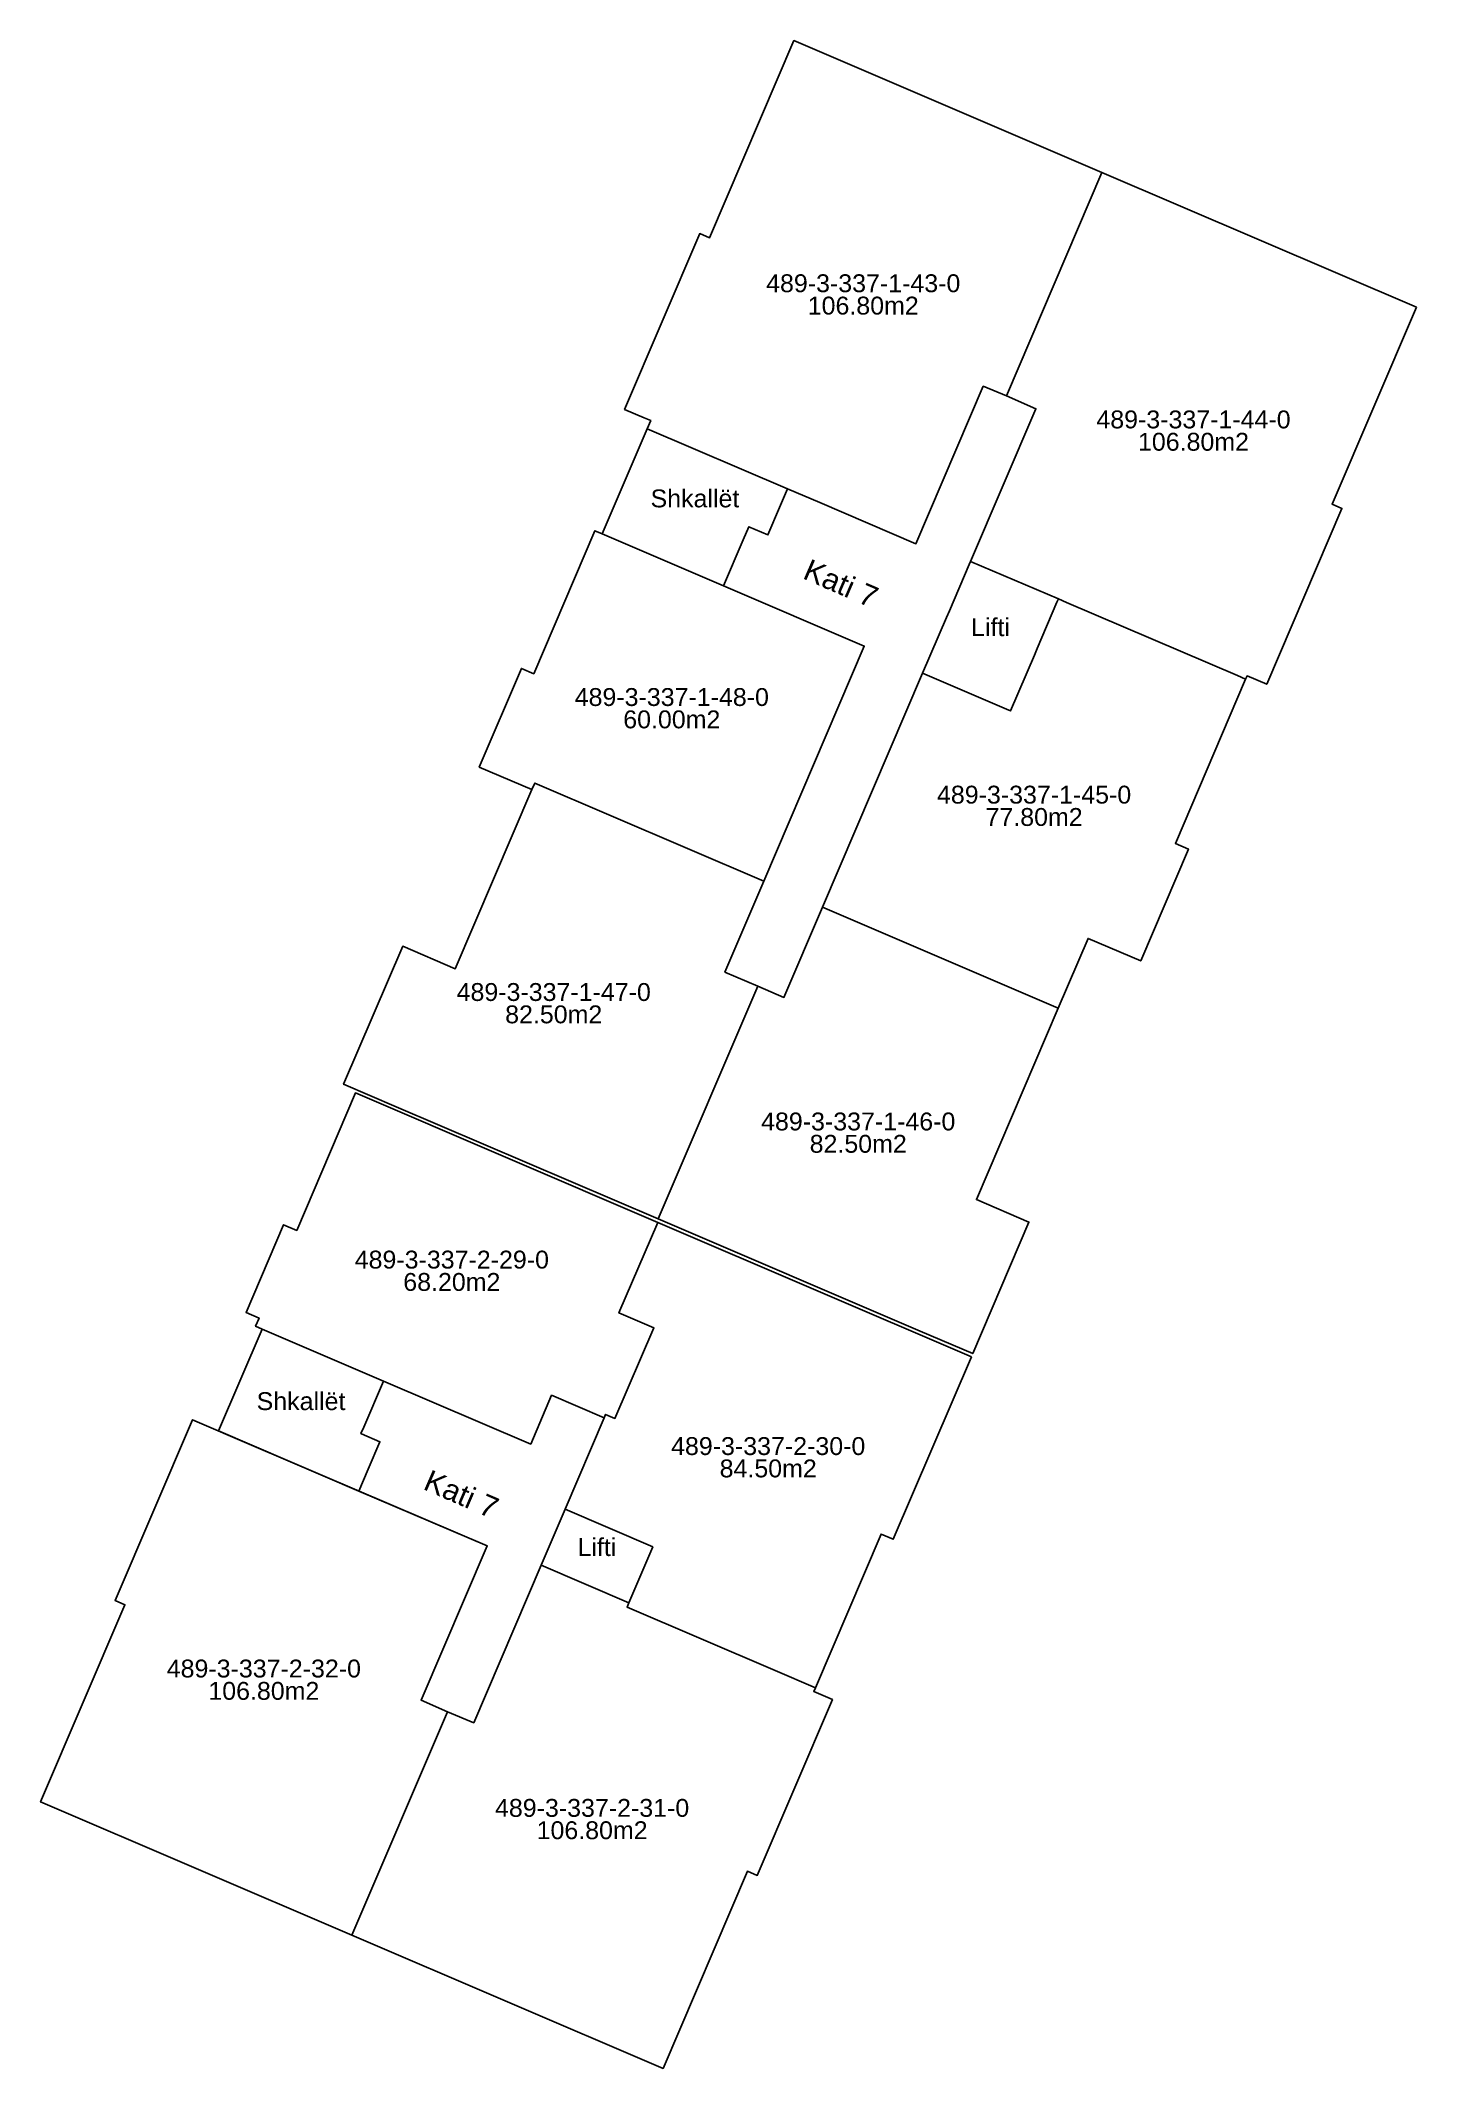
# Model space of a CAD drawing. Header units: metres. Extents: x 7511854.9 to 7511893.4, y 4693098.3 to 4693155.1.
import ezdxf
from ezdxf.enums import TextEntityAlignment as Align

# ---------------------------------------------------------------- set-up
doc = ezdxf.new("R2010")
doc.units = ezdxf.units.M
doc.layers.add('Etazha', color=7, linetype='Continuous', lineweight=0)
for name, color, linetype in [('Kati_7_Unioni_337_Ferizaj', 7, 'Continuous'), ('nr te njesive', 7, 'Continuous'), ('siperfaqet', 7, 'Continuous')]:
    doc.layers.add(name, color=color, linetype=linetype)
doc.styles.get("Standard").update_dxf_attribs({"font": 'arial.ttf'})

msp = doc.modelspace()

# ---------------------------------------------------------------- linework, layer by layer
at = {"layer": 'Kati_7_Unioni_337_Ferizaj'}
for points in [[(7511884.5711, 4693151.3849), (7511881.896, 4693145.1341), (7511881.2505, 4693145.4049), (7511879.3636, 4693140.9958), (7511876.6745, 4693142.1466), (7511875.7735, 4693142.5322), (7511871.8479, 4693144.2122), (7511871.9463, 4693144.4421), (7511871.7624, 4693144.5208), (7511871.2108, 4693144.7568), (7511873.3159, 4693149.6757), (7511873.5917, 4693149.5577), (7511875.9522, 4693155.0734), (7511884.5711, 4693151.3849)], [(7511893.3739, 4693147.6176), (7511891.0134, 4693142.1019), (7511891.2892, 4693141.9839), (7511889.1841, 4693137.065), (7511888.6325, 4693137.3011), (7511888.5931, 4693137.2091), (7511888.3633, 4693137.3075), (7511883.5827, 4693139.3534), (7511883.3528, 4693139.4518), (7511880.8935, 4693140.5042), (7511882.7214, 4693144.7754), (7511881.896, 4693145.1341), (7511884.5711, 4693151.3849), (7511893.3739, 4693147.6176)], [(7511882.7214, 4693144.7754), (7511880.8935, 4693140.5042), (7511880.8542, 4693140.4123), (7511880.3016, 4693139.121), (7511880.2229, 4693138.9371), (7511879.5541, 4693137.3742), (7511876.7549, 4693130.8334), (7511876.7529, 4693130.8288), (7511875.6729, 4693128.3052), (7511874.9374, 4693128.62), (7511874.0181, 4693129.0134), (7511875.1079, 4693131.56), (7511877.9207, 4693138.1326), (7511873.9813, 4693139.8185), (7511874.5321, 4693141.1056), (7511874.6895, 4693141.4733), (7511875.2227, 4693141.2451), (7511875.5493, 4693142.0082), (7511875.7735, 4693142.5322), (7511876.6745, 4693142.1466), (7511879.3636, 4693140.9958), (7511881.2505, 4693145.4049), (7511881.896, 4693145.1341), (7511882.7214, 4693144.7754)], [(7511875.7735, 4693142.5322), (7511875.5493, 4693142.0082), (7511875.2227, 4693141.2451), (7511874.6895, 4693141.4733), (7511874.5321, 4693141.1056), (7511873.9813, 4693139.8185), (7511870.5889, 4693141.2703), (7511871.8479, 4693144.2122), (7511875.7735, 4693142.5322)], [(7511870.5889, 4693141.2703), (7511873.9813, 4693139.8185), (7511877.9207, 4693138.1326), (7511875.1079, 4693131.56), (7511868.6954, 4693134.3043), (7511868.6166, 4693134.1201), (7511867.1457, 4693134.7496), (7511868.3261, 4693137.5079), (7511868.6709, 4693137.3604), (7511870.3821, 4693141.3588), (7511870.5889, 4693141.2703)], [(7511882.6822, 4693137.8846), (7511882.0133, 4693136.3218), (7511881.9673, 4693136.3414), (7511879.5541, 4693137.3742), (7511880.2229, 4693138.9371), (7511880.3016, 4693139.121), (7511880.8542, 4693140.4123), (7511880.8935, 4693140.5042), (7511883.3528, 4693139.4518), (7511883.3135, 4693139.3598), (7511882.7609, 4693138.0685), (7511882.6822, 4693137.8846)], [(7511883.5827, 4693139.3534), (7511888.3633, 4693137.3075), (7511888.5931, 4693137.2091), (7511886.6259, 4693132.6124), (7511886.9936, 4693132.455), (7511885.6559, 4693129.3292), (7511884.185, 4693129.9587), (7511883.3492, 4693128.0059), (7511876.7529, 4693130.8288), (7511876.7549, 4693130.8334), (7511879.5541, 4693137.3742), (7511881.9673, 4693136.3414), (7511882.0133, 4693136.3218), (7511882.6822, 4693137.8846), (7511882.7609, 4693138.0685), (7511883.3135, 4693139.3598), (7511883.3528, 4693139.4518), (7511883.5827, 4693139.3534)], [(7511875.1079, 4693131.56), (7511874.0181, 4693129.0134), (7511874.9374, 4693128.62), (7511872.1518, 4693122.111), (7511864.82, 4693125.2487), (7511863.3491, 4693125.8782), (7511865.0015, 4693129.7395), (7511866.4725, 4693129.1099), (7511868.6166, 4693134.1201), (7511868.6954, 4693134.3043), (7511875.1079, 4693131.56)], [(7511883.3492, 4693128.0059), (7511881.0574, 4693122.6506), (7511882.5284, 4693122.0211), (7511880.9546, 4693118.3437), (7511879.4836, 4693118.9733), (7511872.1518, 4693122.111), (7511874.9374, 4693128.62), (7511875.6729, 4693128.3052), (7511876.7529, 4693130.8288), (7511883.3492, 4693128.0059)], [(7511872.1376, 4693122.0142), (7511871.0535, 4693119.481), (7511872.0349, 4693119.061), (7511870.9401, 4693116.5282), (7511870.6804, 4693116.6394), (7511870.6411, 4693116.5475), (7511869.1701, 4693117.177), (7511868.5857, 4693115.8114), (7511864.4619, 4693117.5748), (7511861.07, 4693119.0278), (7511860.8861, 4693119.1065), (7511860.9845, 4693119.3363), (7511860.6168, 4693119.4937), (7511861.6673, 4693121.9483), (7511862.035, 4693121.791), (7511863.6796, 4693125.6338), (7511872.1376, 4693122.0142)], [(7511880.9174, 4693118.2568), (7511878.7316, 4693113.1494), (7511878.3915, 4693113.295), (7511876.5523, 4693108.9974), (7511875.4215, 4693109.4813), (7511871.2798, 4693111.2538), (7511871.331, 4693111.3733), (7511871.9998, 4693112.9362), (7511869.5452, 4693113.9867), (7511870.6411, 4693116.5475), (7511870.6804, 4693116.6394), (7511870.9401, 4693116.5282), (7511872.0349, 4693119.061), (7511871.0535, 4693119.481), (7511872.1376, 4693122.0142), (7511880.9174, 4693118.2568)], [(7511864.4619, 4693117.5748), (7511863.9116, 4693116.2889), (7511863.8329, 4693116.105), (7511863.8519, 4693116.0969), (7511864.3661, 4693115.8768), (7511864.0396, 4693115.1138), (7511863.776, 4693114.4978), (7511859.8503, 4693116.1778), (7511861.07, 4693119.0278), (7511864.4619, 4693117.5748)], [(7511864.4619, 4693117.5748), (7511868.5857, 4693115.8114), (7511869.1701, 4693117.177), (7511870.6411, 4693116.5475), (7511869.5452, 4693113.9867), (7511868.8763, 4693112.4238), (7511866.9894, 4693108.0148), (7511866.252, 4693108.3249), (7511865.5185, 4693108.6443), (7511867.3661, 4693112.9614), (7511863.776, 4693114.4978), (7511864.0396, 4693115.1138), (7511864.3661, 4693115.8768), (7511863.8519, 4693116.0969), (7511863.8329, 4693116.105), (7511863.9116, 4693116.2889), (7511864.4619, 4693117.5748)], [(7511860.7697, 4693115.7843), (7511864.6769, 4693114.1122), (7511867.3661, 4693112.9614), (7511865.5185, 4693108.6443), (7511866.252, 4693108.3249), (7511863.5769, 4693102.0741), (7511854.8661, 4693105.802), (7511857.2266, 4693111.3177), (7511856.9508, 4693111.4357), (7511859.1149, 4693116.4925), (7511860.7697, 4693115.7843)], [(7511871.9998, 4693112.9362), (7511871.331, 4693111.3733), (7511868.8763, 4693112.4238), (7511869.5452, 4693113.9867), (7511871.9998, 4693112.9362)], [(7511871.331, 4693111.3733), (7511871.2798, 4693111.2538), (7511875.4215, 4693109.4813), (7511876.5523, 4693108.9974), (7511876.5051, 4693108.8871), (7511877.0291, 4693108.6628), (7511874.924, 4693103.7439), (7511874.6482, 4693103.862), (7511872.2877, 4693098.3462), (7511863.5769, 4693102.0741), (7511866.252, 4693108.3249), (7511866.9894, 4693108.0148), (7511868.8763, 4693112.4238), (7511871.331, 4693111.3733)]]:
    msp.add_lwpolyline(points, close=True, dxfattribs=at)

# ---------------------------------------------------------------- texts
at = {"layer": 'Etazha', "char_height": 0.6, "attachment_point": 1, "rotation": 336.581598}
for insert in [(7511876.40434, 4693140.58888), (7511865.78148, 4693115.1117)]:
    msp.add_mtext_dynamic_manual_height_columns('Kati 7', width=5.1908266, gutter_width=1, heights=[0], dxfattribs=dict(at, insert=insert))
at = {"layer": 'nr te njesive'}
for s, p in [('489-3-337-1-43-0', (7511877.89095, 4693148.0346)), ('489-3-337-1-44-0', (7511887.1337, 4693144.22495)), ('Shkallët', (7511873.1812, 4693142.01535)), ('Lifti', (7511881.45345, 4693138.413)), ('489-3-337-1-48-0', (7511872.5332, 4693136.4594)), ('489-3-337-1-45-0', (7511882.673, 4693133.72885)), ('489-3-337-1-47-0', (7511869.2285, 4693128.20765)), ('489-3-337-1-46-0', (7511877.7505, 4693124.58625)), ('489-3-337-2-29-0', (7511866.3772, 4693120.7226)), ('Shkallët', (7511862.1561, 4693116.7628)), ('489-3-337-2-30-0', (7511875.2313, 4693115.5058)), ('Lifti', (7511870.43805, 4693112.68)), ('489-3-337-2-32-0', (7511861.1161, 4693109.2833)), ('489-3-337-2-31-0', (7511870.303, 4693105.385))]:
    msp.add_text(s, height=0.5, dxfattribs=at).set_placement(p, align=Align.CENTER)
at = {"layer": 'siperfaqet'}
for s, p in [('106.80m2', (7511877.89095, 4693147.4096)), ('106.80m2', (7511877.89095, 4693147.4096)), ('106.80m2', (7511887.1337, 4693143.59995)), ('106.80m2', (7511887.1337, 4693143.59995)), ('60.00m2', (7511872.5332, 4693135.8344)), ('60.00m2', (7511872.5332, 4693135.8344)), ('77.80m2', (7511882.673, 4693133.10385)), ('77.80m2', (7511882.673, 4693133.10385)), ('82.50m2', (7511869.2285, 4693127.58265)), ('82.50m2', (7511869.2285, 4693127.58265)), ('82.50m2', (7511877.7505, 4693123.96125)), ('82.50m2', (7511877.7505, 4693123.96125)), ('68.20m2', (7511866.3772, 4693120.0976)), ('68.20m2', (7511866.3772, 4693120.0976)), ('84.50m2', (7511875.2313, 4693114.8808)), ('84.50m2', (7511875.2313, 4693114.8808)), ('106.80m2', (7511861.1161, 4693108.6583)), ('106.80m2', (7511861.1161, 4693108.6583)), ('106.80m2', (7511870.303, 4693104.76)), ('106.80m2', (7511870.303, 4693104.76))]:
    msp.add_text(s, height=0.5, dxfattribs=at).set_placement(p, align=Align.CENTER)

doc.saveas('drawing.dxf')
